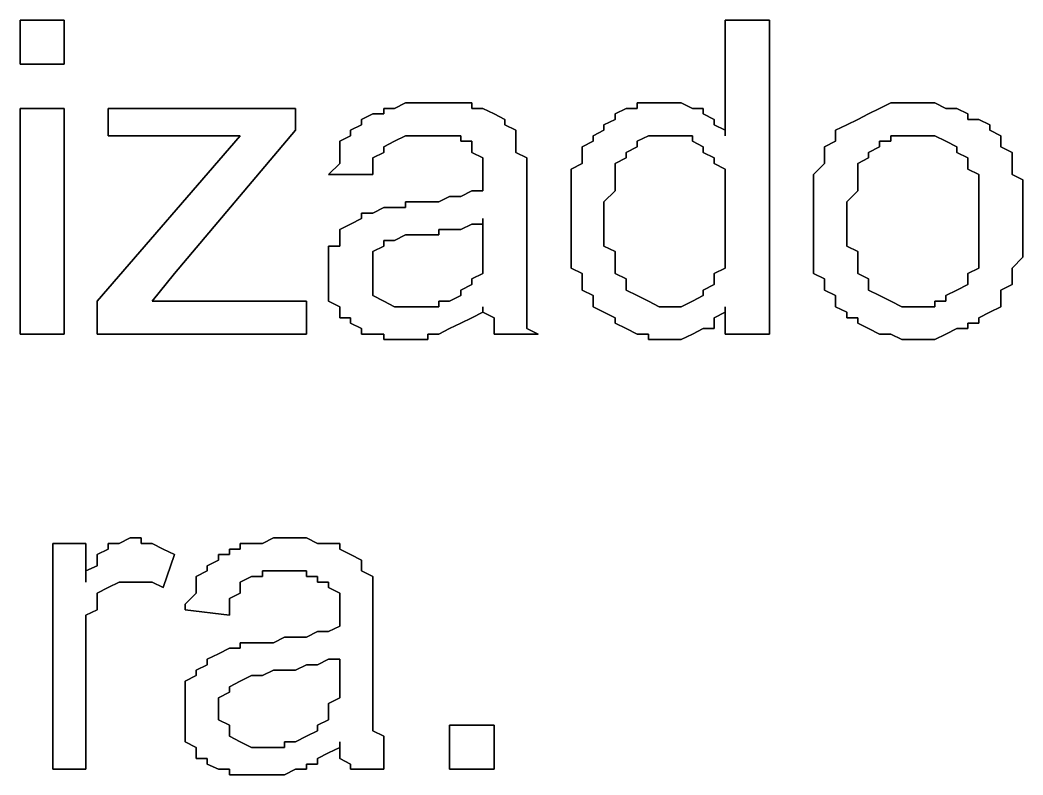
# Model space of a CAD drawing. Header units: metres. Extents: x 2.9 to 42.8, y 1.7 to 28.7.
# Drawn here: x 41.1057 to 41.4267, y 15.6157 to 15.8574 of the extents above; entities that cross this region are included whole.
import ezdxf

# ---------------------------------------------------------------- set-up
doc = ezdxf.new("R2010")
doc.units = ezdxf.units.M
doc.layers.add('GRIS', color=8, linetype='Continuous')

msp = doc.modelspace()

# ---------------------------------------------------------------- linework, layer by layer
at = {"layer": 'GRIS', "lineweight": -3}
for points in [[(41.1198, 15.8574), (41.1057, 15.8574), (41.1198, 15.8574)], [(41.1057, 15.8574), (41.1057, 15.8433), (41.1057, 15.8574)], [(41.1198, 15.8433), (41.1198, 15.8574), (41.1198, 15.8433)], [(41.3456, 15.8574), (41.3314, 15.8574), (41.3456, 15.8574)], [(41.3314, 15.8574), (41.3314, 15.8203), (41.3314, 15.8574)], [(41.3456, 15.7568), (41.3456, 15.8574), (41.3456, 15.7568)], [(41.1057, 15.8433), (41.1198, 15.8433), (41.1057, 15.8433)], [(41.1198, 15.8291), (41.1057, 15.8291), (41.1198, 15.8291)], [(41.1057, 15.8291), (41.1057, 15.7568), (41.1057, 15.8291)], [(41.1198, 15.7568), (41.1198, 15.8291), (41.1198, 15.7568)], [(41.1939, 15.8291), (41.1339, 15.8291), (41.1939, 15.8291)], [(41.1339, 15.8291), (41.1339, 15.8203), (41.1339, 15.8291)], [(41.1939, 15.8221), (41.1939, 15.8291), (41.1939, 15.8221)], [(41.2256, 15.8291), (41.2221, 15.8291), (41.2256, 15.8291)], [(41.2221, 15.8291), (41.2221, 15.8274), (41.2221, 15.8291)], [(41.2291, 15.8309), (41.2256, 15.8291), (41.2291, 15.8309)], [(41.2327, 15.8309), (41.2291, 15.8309), (41.2327, 15.8309)], [(41.2362, 15.8309), (41.2327, 15.8309), (41.2362, 15.8309)], [(41.2397, 15.8309), (41.2362, 15.8309), (41.2397, 15.8309)], [(41.2432, 15.8309), (41.2397, 15.8309), (41.2432, 15.8309)], [(41.2468, 15.8309), (41.2432, 15.8309), (41.2468, 15.8309)], [(41.2503, 15.8309), (41.2468, 15.8309), (41.2503, 15.8309)], [(41.2503, 15.8291), (41.2503, 15.8309), (41.2503, 15.8291)], [(41.2538, 15.8291), (41.2503, 15.8291), (41.2538, 15.8291)], [(41.2574, 15.8274), (41.2538, 15.8291), (41.2574, 15.8274)], [(41.2997, 15.8291), (41.2962, 15.8274), (41.2997, 15.8291)], [(41.3032, 15.8291), (41.2997, 15.8291), (41.3032, 15.8291)], [(41.3068, 15.8309), (41.3032, 15.8309), (41.3068, 15.8309)], [(41.3032, 15.8309), (41.3032, 15.8291), (41.3032, 15.8309)], [(41.3103, 15.8309), (41.3068, 15.8309), (41.3103, 15.8309)], [(41.3138, 15.8309), (41.3103, 15.8309), (41.3138, 15.8309)], [(41.3173, 15.8309), (41.3138, 15.8309), (41.3173, 15.8309)], [(41.3209, 15.8291), (41.3173, 15.8309), (41.3209, 15.8291)], [(41.3244, 15.8291), (41.3209, 15.8291), (41.3244, 15.8291)], [(41.3244, 15.8274), (41.3244, 15.8291), (41.3244, 15.8274)], [(41.3808, 15.8291), (41.3773, 15.8274), (41.3808, 15.8291)], [(41.3844, 15.8309), (41.3808, 15.8291), (41.3844, 15.8309)], [(41.3879, 15.8309), (41.3844, 15.8309), (41.3879, 15.8309)], [(41.3914, 15.8309), (41.3879, 15.8309), (41.3914, 15.8309)], [(41.3949, 15.8309), (41.3914, 15.8309), (41.3949, 15.8309)], [(41.3985, 15.8309), (41.3949, 15.8309), (41.3985, 15.8309)], [(41.402, 15.8291), (41.3985, 15.8309), (41.402, 15.8291)], [(41.4055, 15.8291), (41.402, 15.8291), (41.4055, 15.8291)], [(41.4091, 15.8274), (41.4055, 15.8291), (41.4091, 15.8274)], [(41.2186, 15.8274), (41.215, 15.8256), (41.2186, 15.8274)], [(41.215, 15.8256), (41.215, 15.8238), (41.215, 15.8256)], [(41.2221, 15.8274), (41.2186, 15.8274), (41.2221, 15.8274)], [(41.2609, 15.8256), (41.2574, 15.8274), (41.2609, 15.8256)], [(41.2609, 15.8238), (41.2609, 15.8256), (41.2609, 15.8238)], [(41.2962, 15.8256), (41.2926, 15.8238), (41.2962, 15.8256)], [(41.2962, 15.8274), (41.2962, 15.8256), (41.2962, 15.8274)], [(41.3279, 15.8256), (41.3244, 15.8274), (41.3279, 15.8256)], [(41.3279, 15.8238), (41.3279, 15.8256), (41.3279, 15.8238)], [(41.3738, 15.8256), (41.3703, 15.8238), (41.3738, 15.8256)], [(41.3773, 15.8274), (41.3738, 15.8256), (41.3773, 15.8274)], [(41.4091, 15.8256), (41.4091, 15.8274), (41.4091, 15.8256)], [(41.4126, 15.8256), (41.4091, 15.8256), (41.4126, 15.8256)], [(41.4161, 15.8238), (41.4126, 15.8256), (41.4161, 15.8238)], [(41.1551, 15.7762), (41.1939, 15.8221), (41.1551, 15.7762)], [(41.215, 15.8238), (41.2115, 15.8221), (41.215, 15.8238)], [(41.2115, 15.8221), (41.2115, 15.8203), (41.2115, 15.8221)], [(41.2644, 15.8221), (41.2609, 15.8238), (41.2644, 15.8221)], [(41.2644, 15.8203), (41.2644, 15.8221), (41.2644, 15.8203)], [(41.2926, 15.8221), (41.2891, 15.8203), (41.2926, 15.8221)], [(41.2926, 15.8238), (41.2926, 15.8221), (41.2926, 15.8238)], [(41.3314, 15.8221), (41.3279, 15.8238), (41.3314, 15.8221)], [(41.3314, 15.8203), (41.3314, 15.8221), (41.3314, 15.8203)], [(41.3703, 15.8238), (41.3667, 15.8221), (41.3703, 15.8238)], [(41.3667, 15.8221), (41.3667, 15.8203), (41.3667, 15.8221)], [(41.4161, 15.8221), (41.4161, 15.8238), (41.4161, 15.8221)], [(41.4196, 15.8203), (41.4161, 15.8221), (41.4196, 15.8203)], [(41.1762, 15.8203), (41.1304, 15.7674), (41.1762, 15.8203)], [(41.1339, 15.8203), (41.1656, 15.8203), (41.1339, 15.8203)], [(41.1656, 15.8203), (41.1692, 15.8203), (41.1656, 15.8203)], [(41.1692, 15.8203), (41.1727, 15.8203), (41.1692, 15.8203)], [(41.1727, 15.8203), (41.1762, 15.8203), (41.1727, 15.8203)], [(41.2115, 15.8203), (41.208, 15.8186), (41.2115, 15.8203)], [(41.2256, 15.8186), (41.2291, 15.8203), (41.2256, 15.8186)], [(41.2291, 15.8203), (41.2327, 15.8203), (41.2291, 15.8203)], [(41.2327, 15.8203), (41.2362, 15.8203), (41.2327, 15.8203)], [(41.2362, 15.8203), (41.2397, 15.8203), (41.2362, 15.8203)], [(41.2397, 15.8203), (41.2432, 15.8203), (41.2397, 15.8203)], [(41.2432, 15.8203), (41.2468, 15.8203), (41.2432, 15.8203)], [(41.2468, 15.8203), (41.2468, 15.8186), (41.2468, 15.8203)], [(41.2644, 15.8168), (41.2644, 15.8203), (41.2644, 15.8168)], [(41.2891, 15.8203), (41.2891, 15.8186), (41.2891, 15.8203)], [(41.3032, 15.8186), (41.3068, 15.8203), (41.3032, 15.8186)], [(41.3068, 15.8203), (41.3103, 15.8203), (41.3068, 15.8203)], [(41.3103, 15.8203), (41.3138, 15.8203), (41.3103, 15.8203)], [(41.3138, 15.8203), (41.3173, 15.8203), (41.3138, 15.8203)], [(41.3173, 15.8203), (41.3209, 15.8203), (41.3173, 15.8203)], [(41.3209, 15.8203), (41.3209, 15.8186), (41.3209, 15.8203)], [(41.3667, 15.8203), (41.3667, 15.8186), (41.3667, 15.8203)], [(41.3844, 15.8186), (41.3844, 15.8203), (41.3844, 15.8186)], [(41.3844, 15.8203), (41.3879, 15.8203), (41.3844, 15.8203)], [(41.3879, 15.8203), (41.3914, 15.8203), (41.3879, 15.8203)], [(41.3914, 15.8203), (41.3949, 15.8203), (41.3914, 15.8203)], [(41.3949, 15.8203), (41.3985, 15.8203), (41.3949, 15.8203)], [(41.3985, 15.8203), (41.402, 15.8186), (41.3985, 15.8203)], [(41.4196, 15.8186), (41.4196, 15.8203), (41.4196, 15.8186)], [(41.208, 15.8186), (41.208, 15.8168), (41.208, 15.8186)], [(41.208, 15.8168), (41.208, 15.8133), (41.208, 15.8168)], [(41.2221, 15.8168), (41.2256, 15.8186), (41.2221, 15.8168)], [(41.2221, 15.815), (41.2221, 15.8168), (41.2221, 15.815)], [(41.2468, 15.8186), (41.2503, 15.8186), (41.2468, 15.8186)], [(41.2503, 15.8186), (41.2503, 15.8168), (41.2503, 15.8186)], [(41.2503, 15.8168), (41.2503, 15.815), (41.2503, 15.8168)], [(41.2644, 15.815), (41.2644, 15.8168), (41.2644, 15.815)], [(41.2891, 15.8186), (41.2856, 15.8168), (41.2891, 15.8186)], [(41.2856, 15.8168), (41.2856, 15.815), (41.2856, 15.8168)], [(41.2997, 15.815), (41.3032, 15.8168), (41.2997, 15.815)], [(41.3032, 15.8168), (41.3032, 15.8186), (41.3032, 15.8168)], [(41.3209, 15.8186), (41.3244, 15.8168), (41.3209, 15.8186)], [(41.3244, 15.8168), (41.3244, 15.815), (41.3244, 15.8168)], [(41.3667, 15.8186), (41.3632, 15.8168), (41.3667, 15.8186)], [(41.3632, 15.8168), (41.3632, 15.815), (41.3632, 15.8168)], [(41.3773, 15.815), (41.3808, 15.8168), (41.3773, 15.815)], [(41.3808, 15.8168), (41.3808, 15.8186), (41.3808, 15.8168)], [(41.3808, 15.8186), (41.3844, 15.8186), (41.3808, 15.8186)], [(41.402, 15.8186), (41.4055, 15.8168), (41.402, 15.8186)], [(41.4055, 15.8168), (41.4055, 15.815), (41.4055, 15.8168)], [(41.4196, 15.8168), (41.4196, 15.8186), (41.4196, 15.8168)], [(41.4232, 15.815), (41.4196, 15.8168), (41.4232, 15.815)], [(41.208, 15.8133), (41.208, 15.8115), (41.208, 15.8133)], [(41.2186, 15.8133), (41.2221, 15.815), (41.2186, 15.8133)], [(41.2186, 15.8115), (41.2186, 15.8133), (41.2186, 15.8115)], [(41.2503, 15.815), (41.2538, 15.8133), (41.2503, 15.815)], [(41.2538, 15.8133), (41.2538, 15.8115), (41.2538, 15.8133)], [(41.2679, 15.8133), (41.2644, 15.815), (41.2679, 15.8133)], [(41.2679, 15.8115), (41.2679, 15.8133), (41.2679, 15.8115)], [(41.2856, 15.815), (41.2856, 15.8133), (41.2856, 15.815)], [(41.2856, 15.8133), (41.2856, 15.8115), (41.2856, 15.8133)], [(41.2962, 15.8115), (41.2997, 15.8133), (41.2962, 15.8115)], [(41.2997, 15.8133), (41.2997, 15.815), (41.2997, 15.8133)], [(41.3244, 15.815), (41.3279, 15.8133), (41.3244, 15.815)], [(41.3279, 15.8133), (41.3279, 15.8115), (41.3279, 15.8133)], [(41.3632, 15.815), (41.3632, 15.8133), (41.3632, 15.815)], [(41.3632, 15.8133), (41.3632, 15.8115), (41.3632, 15.8133)], [(41.3738, 15.8115), (41.3773, 15.8133), (41.3738, 15.8115)], [(41.3773, 15.8133), (41.3773, 15.815), (41.3773, 15.8133)], [(41.4055, 15.815), (41.4091, 15.8133), (41.4055, 15.815)], [(41.4091, 15.8133), (41.4091, 15.8115), (41.4091, 15.8133)], [(41.4232, 15.8115), (41.4232, 15.815), (41.4232, 15.8115)], [(41.208, 15.8115), (41.2044, 15.808), (41.208, 15.8115)], [(41.2186, 15.808), (41.2186, 15.8115), (41.2186, 15.808)], [(41.2538, 15.8115), (41.2538, 15.8097), (41.2538, 15.8115)], [(41.2538, 15.8097), (41.2538, 15.8062), (41.2538, 15.8097)], [(41.2679, 15.8097), (41.2679, 15.8115), (41.2679, 15.8097)], [(41.2679, 15.8062), (41.2679, 15.8097), (41.2679, 15.8062)], [(41.2856, 15.8115), (41.2821, 15.8097), (41.2856, 15.8115)], [(41.2821, 15.8097), (41.2821, 15.808), (41.2821, 15.8097)], [(41.2962, 15.8097), (41.2962, 15.8115), (41.2962, 15.8097)], [(41.2962, 15.8062), (41.2962, 15.8097), (41.2962, 15.8062)], [(41.3279, 15.8115), (41.3314, 15.8097), (41.3279, 15.8115)], [(41.3314, 15.8097), (41.3314, 15.808), (41.3314, 15.8097)], [(41.3632, 15.8115), (41.3597, 15.808), (41.3632, 15.8115)], [(41.3738, 15.808), (41.3738, 15.8115), (41.3738, 15.808)], [(41.4091, 15.8115), (41.4091, 15.8097), (41.4091, 15.8115)], [(41.4091, 15.8097), (41.4126, 15.808), (41.4091, 15.8097)], [(41.4232, 15.8097), (41.4232, 15.8115), (41.4232, 15.8097)], [(41.4232, 15.808), (41.4232, 15.8097), (41.4232, 15.808)], [(41.2044, 15.808), (41.2186, 15.808), (41.2044, 15.808)], [(41.2538, 15.8062), (41.2538, 15.8027), (41.2538, 15.8062)], [(41.2679, 15.8044), (41.2679, 15.8062), (41.2679, 15.8044)], [(41.2821, 15.808), (41.2821, 15.8062), (41.2821, 15.808)], [(41.2821, 15.8062), (41.2821, 15.8027), (41.2821, 15.8062)], [(41.2962, 15.8044), (41.2962, 15.8062), (41.2962, 15.8044)], [(41.3314, 15.808), (41.3314, 15.8062), (41.3314, 15.808)], [(41.3314, 15.8062), (41.3314, 15.8027), (41.3314, 15.8062)], [(41.3597, 15.808), (41.3597, 15.8062), (41.3597, 15.808)], [(41.3597, 15.8062), (41.3597, 15.8044), (41.3597, 15.8062)], [(41.3738, 15.8062), (41.3738, 15.808), (41.3738, 15.8062)], [(41.3738, 15.8044), (41.3738, 15.8062), (41.3738, 15.8044)], [(41.4126, 15.808), (41.4126, 15.8062), (41.4126, 15.808)], [(41.4126, 15.8062), (41.4126, 15.8044), (41.4126, 15.8062)], [(41.4267, 15.8062), (41.4232, 15.808), (41.4267, 15.8062)], [(41.4267, 15.8027), (41.4267, 15.8062), (41.4267, 15.8027)], [(41.2679, 15.7868), (41.2679, 15.8044), (41.2679, 15.7868)], [(41.2962, 15.8027), (41.2962, 15.8044), (41.2962, 15.8027)], [(41.3597, 15.8044), (41.3597, 15.8009), (41.3597, 15.8044)], [(41.3738, 15.8027), (41.3738, 15.8044), (41.3738, 15.8027)], [(41.4126, 15.8044), (41.4126, 15.8009), (41.4126, 15.8044)], [(41.2432, 15.8009), (41.2397, 15.7992), (41.2432, 15.8009)], [(41.2468, 15.8009), (41.2432, 15.8009), (41.2468, 15.8009)], [(41.2503, 15.8027), (41.2468, 15.8009), (41.2503, 15.8027)], [(41.2538, 15.8027), (41.2503, 15.8027), (41.2538, 15.8027)], [(41.2821, 15.8027), (41.2821, 15.8009), (41.2821, 15.8027)], [(41.2821, 15.8009), (41.2821, 15.7974), (41.2821, 15.8009)], [(41.2926, 15.7992), (41.2962, 15.8027), (41.2926, 15.7992)], [(41.3314, 15.8027), (41.3314, 15.8009), (41.3314, 15.8027)], [(41.3314, 15.8009), (41.3314, 15.7974), (41.3314, 15.8009)], [(41.3597, 15.8009), (41.3597, 15.7992), (41.3597, 15.8009)], [(41.3703, 15.7992), (41.3738, 15.8027), (41.3703, 15.7992)], [(41.4126, 15.8009), (41.4126, 15.7992), (41.4126, 15.8009)], [(41.4267, 15.8009), (41.4267, 15.8027), (41.4267, 15.8009)], [(41.4267, 15.7974), (41.4267, 15.8009), (41.4267, 15.7974)], [(41.2221, 15.7974), (41.2186, 15.7956), (41.2221, 15.7974)], [(41.2256, 15.7974), (41.2221, 15.7974), (41.2256, 15.7974)], [(41.2291, 15.7974), (41.2256, 15.7974), (41.2291, 15.7974)], [(41.2327, 15.7992), (41.2291, 15.7992), (41.2327, 15.7992)], [(41.2291, 15.7992), (41.2291, 15.7974), (41.2291, 15.7992)], [(41.2362, 15.7992), (41.2327, 15.7992), (41.2362, 15.7992)], [(41.2397, 15.7992), (41.2362, 15.7992), (41.2397, 15.7992)], [(41.2821, 15.7974), (41.2821, 15.7956), (41.2821, 15.7974)], [(41.2926, 15.7974), (41.2926, 15.7992), (41.2926, 15.7974)], [(41.2926, 15.7939), (41.2926, 15.7974), (41.2926, 15.7939)], [(41.3314, 15.7974), (41.3314, 15.7956), (41.3314, 15.7974)], [(41.3597, 15.7992), (41.3597, 15.7956), (41.3597, 15.7992)], [(41.3703, 15.7974), (41.3703, 15.7992), (41.3703, 15.7974)], [(41.3703, 15.7939), (41.3703, 15.7974), (41.3703, 15.7939)], [(41.4126, 15.7992), (41.4126, 15.7956), (41.4126, 15.7992)], [(41.4267, 15.7956), (41.4267, 15.7974), (41.4267, 15.7956)], [(41.215, 15.7939), (41.2115, 15.7921), (41.215, 15.7939)], [(41.2186, 15.7956), (41.215, 15.7956), (41.2186, 15.7956)], [(41.215, 15.7956), (41.215, 15.7939), (41.215, 15.7956)], [(41.2538, 15.7939), (41.2538, 15.7886), (41.2538, 15.7939)], [(41.2538, 15.7921), (41.2538, 15.7939), (41.2538, 15.7921)], [(41.2821, 15.7956), (41.2821, 15.7939), (41.2821, 15.7956)], [(41.2821, 15.7939), (41.2821, 15.7921), (41.2821, 15.7939)], [(41.2926, 15.7903), (41.2926, 15.7939), (41.2926, 15.7903)], [(41.3314, 15.7956), (41.3314, 15.7921), (41.3314, 15.7956)], [(41.3597, 15.7956), (41.3597, 15.7939), (41.3597, 15.7956)], [(41.3597, 15.7939), (41.3597, 15.7903), (41.3597, 15.7939)], [(41.3703, 15.7903), (41.3703, 15.7939), (41.3703, 15.7903)], [(41.4126, 15.7956), (41.4126, 15.7939), (41.4126, 15.7956)], [(41.4126, 15.7939), (41.4126, 15.7921), (41.4126, 15.7939)], [(41.4267, 15.7939), (41.4267, 15.7956), (41.4267, 15.7939)], [(41.4267, 15.7921), (41.4267, 15.7939), (41.4267, 15.7921)], [(41.2115, 15.7921), (41.208, 15.7903), (41.2115, 15.7921)], [(41.208, 15.7903), (41.208, 15.7886), (41.208, 15.7903)], [(41.2397, 15.7886), (41.2397, 15.7903), (41.2397, 15.7886)], [(41.2397, 15.7903), (41.2432, 15.7903), (41.2397, 15.7903)], [(41.2432, 15.7903), (41.2468, 15.7903), (41.2432, 15.7903)], [(41.2468, 15.7903), (41.2503, 15.7921), (41.2468, 15.7903)], [(41.2503, 15.7921), (41.2538, 15.7921), (41.2503, 15.7921)], [(41.2821, 15.7921), (41.2821, 15.7903), (41.2821, 15.7921)], [(41.2821, 15.7903), (41.2821, 15.7868), (41.2821, 15.7903)], [(41.2926, 15.7868), (41.2926, 15.7903), (41.2926, 15.7868)], [(41.3314, 15.7921), (41.3314, 15.7886), (41.3314, 15.7921)], [(41.3597, 15.7903), (41.3597, 15.7886), (41.3597, 15.7903)], [(41.3703, 15.7868), (41.3703, 15.7903), (41.3703, 15.7868)], [(41.4126, 15.7921), (41.4126, 15.7886), (41.4126, 15.7921)], [(41.4267, 15.7886), (41.4267, 15.7921), (41.4267, 15.7886)], [(41.208, 15.7886), (41.208, 15.785), (41.208, 15.7886)], [(41.2221, 15.785), (41.2221, 15.7868), (41.2221, 15.785)], [(41.2221, 15.7868), (41.2256, 15.7868), (41.2221, 15.7868)], [(41.2256, 15.7868), (41.2291, 15.7886), (41.2256, 15.7868)], [(41.2291, 15.7886), (41.2327, 15.7886), (41.2291, 15.7886)], [(41.2327, 15.7886), (41.2362, 15.7886), (41.2327, 15.7886)], [(41.2362, 15.7886), (41.2397, 15.7886), (41.2362, 15.7886)], [(41.2538, 15.7886), (41.2538, 15.785), (41.2538, 15.7886)], [(41.2679, 15.7833), (41.2679, 15.7868), (41.2679, 15.7833)], [(41.2821, 15.7868), (41.2821, 15.785), (41.2821, 15.7868)], [(41.2926, 15.785), (41.2926, 15.7868), (41.2926, 15.785)], [(41.3314, 15.7886), (41.3314, 15.7868), (41.3314, 15.7886)], [(41.3314, 15.7868), (41.3314, 15.7833), (41.3314, 15.7868)], [(41.3597, 15.7886), (41.3597, 15.785), (41.3597, 15.7886)], [(41.3703, 15.785), (41.3703, 15.7868), (41.3703, 15.785)], [(41.4126, 15.7886), (41.4126, 15.7868), (41.4126, 15.7886)], [(41.4126, 15.7868), (41.4126, 15.7833), (41.4126, 15.7868)], [(41.4267, 15.785), (41.4267, 15.7886), (41.4267, 15.785)], [(41.208, 15.785), (41.2044, 15.785), (41.208, 15.785)], [(41.2044, 15.785), (41.2044, 15.7833), (41.2044, 15.785)], [(41.2186, 15.7833), (41.2221, 15.785), (41.2186, 15.7833)], [(41.2538, 15.785), (41.2538, 15.7833), (41.2538, 15.785)], [(41.2821, 15.785), (41.2821, 15.7815), (41.2821, 15.785)], [(41.2962, 15.7833), (41.2926, 15.785), (41.2962, 15.7833)], [(41.3597, 15.785), (41.3597, 15.7833), (41.3597, 15.785)], [(41.3738, 15.7833), (41.3703, 15.785), (41.3738, 15.7833)], [(41.4267, 15.7833), (41.4267, 15.785), (41.4267, 15.7833)], [(41.2044, 15.7833), (41.2044, 15.7815), (41.2044, 15.7833)], [(41.2044, 15.7815), (41.2044, 15.778), (41.2044, 15.7815)], [(41.2186, 15.7815), (41.2186, 15.7833), (41.2186, 15.7815)], [(41.2186, 15.7798), (41.2186, 15.7815), (41.2186, 15.7798)], [(41.2538, 15.7833), (41.2538, 15.7798), (41.2538, 15.7833)], [(41.2679, 15.7798), (41.2679, 15.7833), (41.2679, 15.7798)], [(41.2821, 15.7815), (41.2821, 15.7798), (41.2821, 15.7815)], [(41.2962, 15.7798), (41.2962, 15.7833), (41.2962, 15.7798)], [(41.3314, 15.7833), (41.3314, 15.7815), (41.3314, 15.7833)], [(41.3314, 15.7815), (41.3314, 15.7798), (41.3314, 15.7815)], [(41.3597, 15.7833), (41.3597, 15.7798), (41.3597, 15.7833)], [(41.3738, 15.7798), (41.3738, 15.7833), (41.3738, 15.7798)], [(41.4126, 15.7833), (41.4126, 15.7815), (41.4126, 15.7833)], [(41.4126, 15.7815), (41.4126, 15.7798), (41.4126, 15.7815)], [(41.4232, 15.778), (41.4267, 15.7815), (41.4232, 15.778)], [(41.4267, 15.7815), (41.4267, 15.7833), (41.4267, 15.7815)], [(41.2044, 15.778), (41.2044, 15.7762), (41.2044, 15.778)], [(41.2186, 15.778), (41.2186, 15.7798), (41.2186, 15.778)], [(41.2186, 15.7762), (41.2186, 15.778), (41.2186, 15.7762)], [(41.2538, 15.7798), (41.2538, 15.778), (41.2538, 15.7798)], [(41.2538, 15.778), (41.2538, 15.7762), (41.2538, 15.778)], [(41.2679, 15.778), (41.2679, 15.7798), (41.2679, 15.778)], [(41.2679, 15.7745), (41.2679, 15.778), (41.2679, 15.7745)], [(41.2821, 15.7798), (41.2821, 15.778), (41.2821, 15.7798)], [(41.2821, 15.778), (41.2856, 15.7762), (41.2821, 15.778)], [(41.2962, 15.778), (41.2962, 15.7798), (41.2962, 15.778)], [(41.2962, 15.7762), (41.2962, 15.778), (41.2962, 15.7762)], [(41.3314, 15.778), (41.3279, 15.7762), (41.3314, 15.778)], [(41.3314, 15.7798), (41.3314, 15.778), (41.3314, 15.7798)], [(41.3597, 15.7798), (41.3597, 15.778), (41.3597, 15.7798)], [(41.3597, 15.778), (41.3597, 15.7762), (41.3597, 15.778)], [(41.3738, 15.778), (41.3738, 15.7798), (41.3738, 15.778)], [(41.3738, 15.7762), (41.3738, 15.778), (41.3738, 15.7762)], [(41.4126, 15.778), (41.4091, 15.7762), (41.4126, 15.778)], [(41.4126, 15.7798), (41.4126, 15.778), (41.4126, 15.7798)], [(41.4232, 15.7762), (41.4232, 15.778), (41.4232, 15.7762)], [(41.148, 15.7674), (41.1551, 15.7762), (41.148, 15.7674)], [(41.2044, 15.7762), (41.2044, 15.7727), (41.2044, 15.7762)], [(41.2186, 15.7745), (41.2186, 15.7762), (41.2186, 15.7745)], [(41.2186, 15.7727), (41.2186, 15.7745), (41.2186, 15.7727)], [(41.2538, 15.7762), (41.2503, 15.7745), (41.2538, 15.7762)], [(41.2503, 15.7745), (41.2503, 15.7727), (41.2503, 15.7745)], [(41.2679, 15.7727), (41.2679, 15.7745), (41.2679, 15.7727)], [(41.2856, 15.7762), (41.2856, 15.7727), (41.2856, 15.7762)], [(41.2997, 15.7745), (41.2962, 15.7762), (41.2997, 15.7745)], [(41.2997, 15.7727), (41.2997, 15.7745), (41.2997, 15.7727)], [(41.3279, 15.7762), (41.3279, 15.7745), (41.3279, 15.7762)], [(41.3279, 15.7745), (41.3279, 15.7727), (41.3279, 15.7745)], [(41.3597, 15.7762), (41.3632, 15.7745), (41.3597, 15.7762)], [(41.3632, 15.7745), (41.3632, 15.7727), (41.3632, 15.7745)], [(41.3773, 15.7745), (41.3738, 15.7762), (41.3773, 15.7745)], [(41.3773, 15.7727), (41.3773, 15.7745), (41.3773, 15.7727)], [(41.4091, 15.7762), (41.4091, 15.7745), (41.4091, 15.7762)], [(41.4091, 15.7745), (41.4091, 15.7727), (41.4091, 15.7745)], [(41.4232, 15.7745), (41.4232, 15.7762), (41.4232, 15.7745)], [(41.4232, 15.7727), (41.4232, 15.7745), (41.4232, 15.7727)], [(41.2044, 15.7727), (41.2044, 15.7709), (41.2044, 15.7727)], [(41.2044, 15.7709), (41.2044, 15.7692), (41.2044, 15.7709)], [(41.2186, 15.7692), (41.2186, 15.7727), (41.2186, 15.7692)], [(41.2503, 15.7727), (41.2468, 15.7709), (41.2503, 15.7727)], [(41.2468, 15.7709), (41.2468, 15.7692), (41.2468, 15.7709)], [(41.2679, 15.7709), (41.2679, 15.7727), (41.2679, 15.7709)], [(41.2679, 15.7674), (41.2679, 15.7709), (41.2679, 15.7674)], [(41.2856, 15.7727), (41.2856, 15.7709), (41.2856, 15.7727)], [(41.2856, 15.7709), (41.2891, 15.7692), (41.2856, 15.7709)], [(41.2997, 15.7709), (41.2997, 15.7727), (41.2997, 15.7709)], [(41.3032, 15.7692), (41.2997, 15.7709), (41.3032, 15.7692)], [(41.3279, 15.7727), (41.3244, 15.7709), (41.3279, 15.7727)], [(41.3244, 15.7709), (41.3244, 15.7692), (41.3244, 15.7709)], [(41.3632, 15.7727), (41.3632, 15.7709), (41.3632, 15.7727)], [(41.3632, 15.7709), (41.3667, 15.7692), (41.3632, 15.7709)], [(41.3773, 15.7709), (41.3773, 15.7727), (41.3773, 15.7709)], [(41.3808, 15.7692), (41.3773, 15.7709), (41.3808, 15.7692)], [(41.4055, 15.7709), (41.402, 15.7692), (41.4055, 15.7709)], [(41.4091, 15.7727), (41.4055, 15.7709), (41.4091, 15.7727)], [(41.4196, 15.7709), (41.4232, 15.7727), (41.4196, 15.7709)], [(41.4196, 15.7674), (41.4196, 15.7709), (41.4196, 15.7674)], [(41.2044, 15.7692), (41.2044, 15.7674), (41.2044, 15.7692)], [(41.2221, 15.7674), (41.2186, 15.7692), (41.2221, 15.7674)], [(41.2468, 15.7692), (41.2432, 15.7674), (41.2468, 15.7692)], [(41.2891, 15.7692), (41.2891, 15.7656), (41.2891, 15.7692)], [(41.3068, 15.7674), (41.3032, 15.7692), (41.3068, 15.7674)], [(41.3244, 15.7692), (41.3209, 15.7674), (41.3244, 15.7692)], [(41.3667, 15.7692), (41.3667, 15.7674), (41.3667, 15.7692)], [(41.3844, 15.7674), (41.3808, 15.7692), (41.3844, 15.7674)], [(41.402, 15.7692), (41.402, 15.7674), (41.402, 15.7692)], [(41.1304, 15.7674), (41.1304, 15.7568), (41.1304, 15.7674)], [(41.1515, 15.7674), (41.148, 15.7674), (41.1515, 15.7674)], [(41.1551, 15.7674), (41.1515, 15.7674), (41.1551, 15.7674)], [(41.1586, 15.7674), (41.1551, 15.7674), (41.1586, 15.7674)], [(41.1621, 15.7674), (41.1586, 15.7674), (41.1621, 15.7674)], [(41.1974, 15.7674), (41.1621, 15.7674), (41.1974, 15.7674)], [(41.1974, 15.7568), (41.1974, 15.7674), (41.1974, 15.7568)], [(41.2044, 15.7674), (41.208, 15.7656), (41.2044, 15.7674)], [(41.208, 15.7656), (41.208, 15.7621), (41.208, 15.7656)], [(41.2256, 15.7656), (41.2221, 15.7674), (41.2256, 15.7656)], [(41.2291, 15.7656), (41.2256, 15.7656), (41.2291, 15.7656)], [(41.2327, 15.7656), (41.2291, 15.7656), (41.2327, 15.7656)], [(41.2362, 15.7656), (41.2327, 15.7656), (41.2362, 15.7656)], [(41.2397, 15.7656), (41.2362, 15.7656), (41.2397, 15.7656)], [(41.2432, 15.7674), (41.2397, 15.7674), (41.2432, 15.7674)], [(41.2397, 15.7674), (41.2397, 15.7656), (41.2397, 15.7674)], [(41.2538, 15.7656), (41.2538, 15.7639), (41.2538, 15.7656)], [(41.2538, 15.7639), (41.2538, 15.7656), (41.2538, 15.7639)], [(41.2679, 15.7656), (41.2679, 15.7674), (41.2679, 15.7656)], [(41.2679, 15.7639), (41.2679, 15.7656), (41.2679, 15.7639)], [(41.2891, 15.7656), (41.2926, 15.7639), (41.2891, 15.7656)], [(41.3103, 15.7656), (41.3068, 15.7674), (41.3103, 15.7656)], [(41.3138, 15.7656), (41.3103, 15.7656), (41.3138, 15.7656)], [(41.3173, 15.7656), (41.3138, 15.7656), (41.3173, 15.7656)], [(41.3209, 15.7674), (41.3173, 15.7656), (41.3209, 15.7674)], [(41.3314, 15.7639), (41.3314, 15.7656), (41.3314, 15.7639)], [(41.3314, 15.7656), (41.3314, 15.7568), (41.3314, 15.7656)], [(41.3667, 15.7674), (41.3667, 15.7656), (41.3667, 15.7674)], [(41.3667, 15.7656), (41.3703, 15.7639), (41.3667, 15.7656)], [(41.3879, 15.7656), (41.3844, 15.7674), (41.3879, 15.7656)], [(41.3914, 15.7656), (41.3879, 15.7656), (41.3914, 15.7656)], [(41.3949, 15.7656), (41.3914, 15.7656), (41.3949, 15.7656)], [(41.3985, 15.7656), (41.3949, 15.7656), (41.3985, 15.7656)], [(41.402, 15.7674), (41.3985, 15.7674), (41.402, 15.7674)], [(41.3985, 15.7674), (41.3985, 15.7656), (41.3985, 15.7674)], [(41.4161, 15.7639), (41.4196, 15.7656), (41.4161, 15.7639)], [(41.4196, 15.7656), (41.4196, 15.7674), (41.4196, 15.7656)], [(41.208, 15.7621), (41.2115, 15.7621), (41.208, 15.7621)], [(41.2115, 15.7621), (41.2115, 15.7603), (41.2115, 15.7621)], [(41.2468, 15.7603), (41.2503, 15.7621), (41.2468, 15.7603)], [(41.2503, 15.7621), (41.2538, 15.7639), (41.2503, 15.7621)], [(41.2538, 15.7639), (41.2574, 15.7621), (41.2538, 15.7639)], [(41.2574, 15.7621), (41.2574, 15.7586), (41.2574, 15.7621)], [(41.2679, 15.7603), (41.2679, 15.7639), (41.2679, 15.7603)], [(41.2926, 15.7639), (41.2962, 15.7621), (41.2926, 15.7639)], [(41.2962, 15.7621), (41.2962, 15.7603), (41.2962, 15.7621)], [(41.3279, 15.7621), (41.3314, 15.7639), (41.3279, 15.7621)], [(41.3279, 15.7603), (41.3279, 15.7621), (41.3279, 15.7603)], [(41.3703, 15.7639), (41.3703, 15.7621), (41.3703, 15.7639)], [(41.3703, 15.7621), (41.3738, 15.7621), (41.3703, 15.7621)], [(41.3738, 15.7621), (41.3738, 15.7603), (41.3738, 15.7621)], [(41.4126, 15.7621), (41.4161, 15.7639), (41.4126, 15.7621)], [(41.4126, 15.7603), (41.4126, 15.7621), (41.4126, 15.7603)], [(41.2115, 15.7603), (41.215, 15.7586), (41.2115, 15.7603)], [(41.215, 15.7586), (41.215, 15.7568), (41.215, 15.7586)], [(41.2397, 15.7568), (41.2432, 15.7586), (41.2397, 15.7568)], [(41.2432, 15.7586), (41.2468, 15.7603), (41.2432, 15.7586)], [(41.2574, 15.7586), (41.2574, 15.7568), (41.2574, 15.7586)], [(41.2679, 15.7586), (41.2679, 15.7603), (41.2679, 15.7586)], [(41.2715, 15.7568), (41.2679, 15.7586), (41.2715, 15.7568)], [(41.2962, 15.7603), (41.2997, 15.7586), (41.2962, 15.7603)], [(41.2997, 15.7586), (41.3032, 15.7568), (41.2997, 15.7586)], [(41.3209, 15.7568), (41.3244, 15.7586), (41.3209, 15.7568)], [(41.3244, 15.7586), (41.3279, 15.7586), (41.3244, 15.7586)], [(41.3279, 15.7586), (41.3279, 15.7603), (41.3279, 15.7586)], [(41.3738, 15.7603), (41.3773, 15.7586), (41.3738, 15.7603)], [(41.3773, 15.7586), (41.3808, 15.7568), (41.3773, 15.7586)], [(41.402, 15.7568), (41.4055, 15.7586), (41.402, 15.7568)], [(41.4055, 15.7586), (41.4091, 15.7586), (41.4055, 15.7586)], [(41.4091, 15.7586), (41.4091, 15.7603), (41.4091, 15.7586)], [(41.4091, 15.7603), (41.4126, 15.7603), (41.4091, 15.7603)], [(41.1057, 15.7568), (41.1198, 15.7568), (41.1057, 15.7568)], [(41.1304, 15.7568), (41.1974, 15.7568), (41.1304, 15.7568)], [(41.215, 15.7568), (41.2186, 15.7568), (41.215, 15.7568)], [(41.2186, 15.7568), (41.2221, 15.7568), (41.2186, 15.7568)], [(41.2221, 15.7568), (41.2221, 15.7551), (41.2221, 15.7568)], [(41.2221, 15.7551), (41.2256, 15.7551), (41.2221, 15.7551)], [(41.2256, 15.7551), (41.2291, 15.7551), (41.2256, 15.7551)], [(41.2291, 15.7551), (41.2327, 15.7551), (41.2291, 15.7551)], [(41.2327, 15.7551), (41.2362, 15.7551), (41.2327, 15.7551)], [(41.2362, 15.7551), (41.2362, 15.7568), (41.2362, 15.7551)], [(41.2362, 15.7568), (41.2397, 15.7568), (41.2362, 15.7568)], [(41.2574, 15.7568), (41.2715, 15.7568), (41.2574, 15.7568)], [(41.3032, 15.7568), (41.3068, 15.7568), (41.3032, 15.7568)], [(41.3068, 15.7568), (41.3068, 15.7551), (41.3068, 15.7568)], [(41.3068, 15.7551), (41.3103, 15.7551), (41.3068, 15.7551)], [(41.3103, 15.7551), (41.3138, 15.7551), (41.3103, 15.7551)], [(41.3138, 15.7551), (41.3173, 15.7551), (41.3138, 15.7551)], [(41.3173, 15.7551), (41.3209, 15.7568), (41.3173, 15.7551)], [(41.3314, 15.7568), (41.3456, 15.7568), (41.3314, 15.7568)], [(41.3808, 15.7568), (41.3844, 15.7568), (41.3808, 15.7568)], [(41.3844, 15.7568), (41.3879, 15.7551), (41.3844, 15.7568)], [(41.3879, 15.7551), (41.3914, 15.7551), (41.3879, 15.7551)], [(41.3914, 15.7551), (41.3949, 15.7551), (41.3914, 15.7551)], [(41.3949, 15.7551), (41.3985, 15.7551), (41.3949, 15.7551)], [(41.3985, 15.7551), (41.402, 15.7568), (41.3985, 15.7551)], [(41.1409, 15.6916), (41.1374, 15.6898), (41.1409, 15.6916)], [(41.1445, 15.6916), (41.1409, 15.6916), (41.1445, 15.6916)], [(41.1445, 15.6898), (41.1445, 15.6916), (41.1445, 15.6898)], [(41.1868, 15.6916), (41.1833, 15.6898), (41.1868, 15.6916)], [(41.1903, 15.6916), (41.1868, 15.6916), (41.1903, 15.6916)], [(41.1939, 15.6916), (41.1903, 15.6916), (41.1939, 15.6916)], [(41.1974, 15.6916), (41.1939, 15.6916), (41.1974, 15.6916)], [(41.2009, 15.6898), (41.1974, 15.6916), (41.2009, 15.6898)], [(41.1268, 15.6898), (41.1162, 15.6898), (41.1268, 15.6898)], [(41.1162, 15.6898), (41.1162, 15.6175), (41.1162, 15.6898)], [(41.1268, 15.6774), (41.1268, 15.6898), (41.1268, 15.6774)], [(41.1339, 15.688), (41.1304, 15.6863), (41.1339, 15.688)], [(41.1374, 15.6898), (41.1339, 15.6898), (41.1374, 15.6898)], [(41.1339, 15.6898), (41.1339, 15.688), (41.1339, 15.6898)], [(41.148, 15.6898), (41.1445, 15.6898), (41.148, 15.6898)], [(41.1515, 15.688), (41.148, 15.6898), (41.1515, 15.688)], [(41.1551, 15.6863), (41.1515, 15.688), (41.1551, 15.6863)], [(41.1762, 15.688), (41.1727, 15.688), (41.1762, 15.688)], [(41.1727, 15.688), (41.1727, 15.6863), (41.1727, 15.688)], [(41.1798, 15.6898), (41.1762, 15.6898), (41.1798, 15.6898)], [(41.1762, 15.6898), (41.1762, 15.688), (41.1762, 15.6898)], [(41.1833, 15.6898), (41.1798, 15.6898), (41.1833, 15.6898)], [(41.2044, 15.6898), (41.2009, 15.6898), (41.2044, 15.6898)], [(41.208, 15.6898), (41.2044, 15.6898), (41.208, 15.6898)], [(41.208, 15.688), (41.208, 15.6898), (41.208, 15.688)], [(41.2115, 15.6863), (41.208, 15.688), (41.2115, 15.6863)], [(41.1304, 15.6863), (41.1304, 15.6845), (41.1304, 15.6863)], [(41.1304, 15.6845), (41.1304, 15.6827), (41.1304, 15.6845)], [(41.1515, 15.6757), (41.1551, 15.6863), (41.1515, 15.6757)], [(41.1692, 15.6845), (41.1656, 15.6827), (41.1692, 15.6845)], [(41.1727, 15.6863), (41.1692, 15.6863), (41.1727, 15.6863)], [(41.1692, 15.6863), (41.1692, 15.6845), (41.1692, 15.6863)], [(41.215, 15.6845), (41.2115, 15.6863), (41.215, 15.6845)], [(41.215, 15.6827), (41.215, 15.6845), (41.215, 15.6827)], [(41.1304, 15.6827), (41.1268, 15.681), (41.1304, 15.6827)], [(41.1268, 15.681), (41.1268, 15.6774), (41.1268, 15.681)], [(41.1656, 15.681), (41.1621, 15.6792), (41.1656, 15.681)], [(41.1656, 15.6827), (41.1656, 15.681), (41.1656, 15.6827)], [(41.1833, 15.6792), (41.1833, 15.681), (41.1833, 15.6792)], [(41.1833, 15.681), (41.1868, 15.681), (41.1833, 15.681)], [(41.1868, 15.681), (41.1903, 15.681), (41.1868, 15.681)], [(41.1903, 15.681), (41.1939, 15.681), (41.1903, 15.681)], [(41.1939, 15.681), (41.1974, 15.681), (41.1939, 15.681)], [(41.1974, 15.681), (41.1974, 15.6792), (41.1974, 15.681)], [(41.215, 15.681), (41.215, 15.6827), (41.215, 15.681)], [(41.2186, 15.6792), (41.215, 15.681), (41.2186, 15.6792)], [(41.1621, 15.6792), (41.1621, 15.6774), (41.1621, 15.6792)], [(41.1762, 15.6774), (41.1798, 15.6792), (41.1762, 15.6774)], [(41.1798, 15.6792), (41.1833, 15.6792), (41.1798, 15.6792)], [(41.1974, 15.6792), (41.2009, 15.6792), (41.1974, 15.6792)], [(41.2009, 15.6792), (41.2009, 15.6774), (41.2009, 15.6792)], [(41.2186, 15.6774), (41.2186, 15.6792), (41.2186, 15.6774)], [(41.1304, 15.6739), (41.1339, 15.6757), (41.1304, 15.6739)], [(41.1339, 15.6757), (41.1374, 15.6774), (41.1339, 15.6757)], [(41.1374, 15.6774), (41.1409, 15.6774), (41.1374, 15.6774)], [(41.1409, 15.6774), (41.1445, 15.6774), (41.1409, 15.6774)], [(41.1445, 15.6774), (41.148, 15.6774), (41.1445, 15.6774)], [(41.148, 15.6774), (41.1515, 15.6757), (41.148, 15.6774)], [(41.1621, 15.6774), (41.1621, 15.6757), (41.1621, 15.6774)], [(41.1621, 15.6757), (41.1621, 15.6739), (41.1621, 15.6757)], [(41.1762, 15.6757), (41.1762, 15.6774), (41.1762, 15.6757)], [(41.1762, 15.6739), (41.1762, 15.6757), (41.1762, 15.6739)], [(41.2009, 15.6774), (41.2044, 15.6774), (41.2009, 15.6774)], [(41.2044, 15.6774), (41.2044, 15.6757), (41.2044, 15.6774)], [(41.2044, 15.6757), (41.208, 15.6739), (41.2044, 15.6757)], [(41.2186, 15.6757), (41.2186, 15.6774), (41.2186, 15.6757)], [(41.2186, 15.6739), (41.2186, 15.6757), (41.2186, 15.6739)], [(41.1304, 15.6722), (41.1304, 15.6739), (41.1304, 15.6722)], [(41.1304, 15.6704), (41.1304, 15.6722), (41.1304, 15.6704)], [(41.1621, 15.6739), (41.1586, 15.6704), (41.1621, 15.6739)], [(41.1727, 15.6722), (41.1762, 15.6739), (41.1727, 15.6722)], [(41.1727, 15.6704), (41.1727, 15.6722), (41.1727, 15.6704)], [(41.208, 15.6739), (41.208, 15.6722), (41.208, 15.6739)], [(41.208, 15.6722), (41.208, 15.6686), (41.208, 15.6722)], [(41.2186, 15.6722), (41.2186, 15.6739), (41.2186, 15.6722)], [(41.2186, 15.6686), (41.2186, 15.6722), (41.2186, 15.6686)], [(41.1268, 15.6669), (41.1304, 15.6686), (41.1268, 15.6669)], [(41.1304, 15.6686), (41.1304, 15.6704), (41.1304, 15.6686)], [(41.1586, 15.6704), (41.1586, 15.6686), (41.1586, 15.6704)], [(41.1586, 15.6686), (41.1727, 15.6669), (41.1586, 15.6686)], [(41.1727, 15.6686), (41.1727, 15.6704), (41.1727, 15.6686)], [(41.1727, 15.6669), (41.1727, 15.6686), (41.1727, 15.6669)], [(41.208, 15.6686), (41.208, 15.6669), (41.208, 15.6686)], [(41.2186, 15.6651), (41.2186, 15.6686), (41.2186, 15.6651)], [(41.1268, 15.6651), (41.1268, 15.6669), (41.1268, 15.6651)], [(41.1268, 15.6616), (41.1268, 15.6651), (41.1268, 15.6616)], [(41.208, 15.6669), (41.208, 15.6651), (41.208, 15.6669)], [(41.208, 15.6651), (41.208, 15.6633), (41.208, 15.6651)], [(41.2186, 15.6633), (41.2186, 15.6651), (41.2186, 15.6633)], [(41.1268, 15.6598), (41.1268, 15.6616), (41.1268, 15.6598)], [(41.2009, 15.6616), (41.1974, 15.6598), (41.2009, 15.6616)], [(41.2044, 15.6616), (41.2009, 15.6616), (41.2044, 15.6616)], [(41.208, 15.6633), (41.2044, 15.6616), (41.208, 15.6633)], [(41.2186, 15.6475), (41.2186, 15.6633), (41.2186, 15.6475)], [(41.1268, 15.658), (41.1268, 15.6598), (41.1268, 15.658)], [(41.1903, 15.6598), (41.1868, 15.658), (41.1903, 15.6598)], [(41.1939, 15.6598), (41.1903, 15.6598), (41.1939, 15.6598)], [(41.1974, 15.6598), (41.1939, 15.6598), (41.1974, 15.6598)], [(41.1268, 15.6545), (41.1268, 15.658), (41.1268, 15.6545)], [(41.1727, 15.6563), (41.1692, 15.6545), (41.1727, 15.6563)], [(41.1762, 15.6563), (41.1727, 15.6563), (41.1762, 15.6563)], [(41.1798, 15.658), (41.1762, 15.658), (41.1798, 15.658)], [(41.1762, 15.658), (41.1762, 15.6563), (41.1762, 15.658)], [(41.1833, 15.658), (41.1798, 15.658), (41.1833, 15.658)], [(41.1868, 15.658), (41.1833, 15.658), (41.1868, 15.658)], [(41.1268, 15.6175), (41.1268, 15.6545), (41.1268, 15.6175)], [(41.1692, 15.6545), (41.1656, 15.6528), (41.1692, 15.6545)], [(41.1656, 15.6528), (41.1656, 15.651), (41.1656, 15.6528)], [(41.2009, 15.651), (41.2044, 15.6528), (41.2009, 15.651)], [(41.2044, 15.6528), (41.208, 15.6528), (41.2044, 15.6528)], [(41.208, 15.6528), (41.208, 15.6492), (41.208, 15.6528)], [(41.1656, 15.651), (41.1621, 15.6492), (41.1656, 15.651)], [(41.1621, 15.6492), (41.1621, 15.6475), (41.1621, 15.6492)], [(41.1833, 15.6475), (41.1868, 15.6492), (41.1833, 15.6475)], [(41.1868, 15.6492), (41.1903, 15.6492), (41.1868, 15.6492)], [(41.1903, 15.6492), (41.1939, 15.6492), (41.1903, 15.6492)], [(41.1939, 15.6492), (41.1974, 15.651), (41.1939, 15.6492)], [(41.1974, 15.651), (41.2009, 15.651), (41.1974, 15.651)], [(41.208, 15.6492), (41.208, 15.6475), (41.208, 15.6492)], [(41.1621, 15.6475), (41.1586, 15.6457), (41.1621, 15.6475)], [(41.1586, 15.6457), (41.1586, 15.6439), (41.1586, 15.6457)], [(41.1727, 15.6439), (41.1762, 15.6457), (41.1727, 15.6439)], [(41.1762, 15.6457), (41.1798, 15.6475), (41.1762, 15.6457)], [(41.1798, 15.6475), (41.1833, 15.6475), (41.1798, 15.6475)], [(41.208, 15.6475), (41.208, 15.6457), (41.208, 15.6475)], [(41.208, 15.6457), (41.208, 15.6422), (41.208, 15.6457)], [(41.2186, 15.6439), (41.2186, 15.6475), (41.2186, 15.6439)], [(41.1586, 15.6439), (41.1586, 15.6404), (41.1586, 15.6439)], [(41.1727, 15.6422), (41.1727, 15.6439), (41.1727, 15.6422)], [(41.2186, 15.6404), (41.2186, 15.6439), (41.2186, 15.6404)], [(41.1586, 15.6404), (41.1586, 15.6386), (41.1586, 15.6404)], [(41.1692, 15.6404), (41.1727, 15.6422), (41.1692, 15.6404)], [(41.1692, 15.6369), (41.1692, 15.6404), (41.1692, 15.6369)], [(41.208, 15.6404), (41.2044, 15.6386), (41.208, 15.6404)], [(41.208, 15.6422), (41.208, 15.6404), (41.208, 15.6422)], [(41.2186, 15.6369), (41.2186, 15.6404), (41.2186, 15.6369)], [(41.1586, 15.6386), (41.1586, 15.6351), (41.1586, 15.6386)], [(41.1692, 15.6333), (41.1692, 15.6369), (41.1692, 15.6333)], [(41.2044, 15.6386), (41.2044, 15.6369), (41.2044, 15.6386)], [(41.2044, 15.6369), (41.2044, 15.6351), (41.2044, 15.6369)], [(41.2186, 15.6351), (41.2186, 15.6369), (41.2186, 15.6351)], [(41.1586, 15.6351), (41.1586, 15.6333), (41.1586, 15.6351)], [(41.1586, 15.6333), (41.1586, 15.6316), (41.1586, 15.6333)], [(41.1727, 15.6316), (41.1692, 15.6333), (41.1727, 15.6316)], [(41.2044, 15.6333), (41.2009, 15.6316), (41.2044, 15.6333)], [(41.2044, 15.6351), (41.2044, 15.6333), (41.2044, 15.6351)], [(41.2186, 15.6316), (41.2186, 15.6351), (41.2186, 15.6316)], [(41.1586, 15.6316), (41.1586, 15.6281), (41.1586, 15.6316)], [(41.1727, 15.6298), (41.1727, 15.6316), (41.1727, 15.6298)], [(41.1727, 15.6281), (41.1727, 15.6298), (41.1727, 15.6281)], [(41.2009, 15.6298), (41.1974, 15.6281), (41.2009, 15.6298)], [(41.2009, 15.6316), (41.2009, 15.6298), (41.2009, 15.6316)], [(41.2186, 15.6298), (41.2186, 15.6316), (41.2186, 15.6298)], [(41.2221, 15.6281), (41.2186, 15.6298), (41.2221, 15.6281)], [(41.2574, 15.6316), (41.2432, 15.6316), (41.2574, 15.6316)], [(41.2432, 15.6316), (41.2432, 15.6175), (41.2432, 15.6316)], [(41.2574, 15.6175), (41.2574, 15.6316), (41.2574, 15.6175)], [(41.1586, 15.6281), (41.1586, 15.6263), (41.1586, 15.6281)], [(41.1586, 15.6263), (41.1621, 15.6245), (41.1586, 15.6263)], [(41.1762, 15.6263), (41.1727, 15.6281), (41.1762, 15.6263)], [(41.1798, 15.6245), (41.1762, 15.6263), (41.1798, 15.6245)], [(41.1939, 15.6263), (41.1903, 15.6263), (41.1939, 15.6263)], [(41.1903, 15.6263), (41.1903, 15.6245), (41.1903, 15.6263)], [(41.1974, 15.6281), (41.1939, 15.6263), (41.1974, 15.6281)], [(41.208, 15.6263), (41.208, 15.6228), (41.208, 15.6263)], [(41.208, 15.6245), (41.208, 15.6263), (41.208, 15.6245)], [(41.2221, 15.6263), (41.2221, 15.6281), (41.2221, 15.6263)], [(41.2221, 15.6228), (41.2221, 15.6263), (41.2221, 15.6228)], [(41.1621, 15.6245), (41.1621, 15.6228), (41.1621, 15.6245)], [(41.1833, 15.6245), (41.1798, 15.6245), (41.1833, 15.6245)], [(41.1868, 15.6245), (41.1833, 15.6245), (41.1868, 15.6245)], [(41.1903, 15.6245), (41.1868, 15.6245), (41.1903, 15.6245)], [(41.2044, 15.6228), (41.208, 15.6245), (41.2044, 15.6228)], [(41.1621, 15.6228), (41.1621, 15.621), (41.1621, 15.6228)], [(41.1621, 15.621), (41.1656, 15.621), (41.1621, 15.621)], [(41.1656, 15.621), (41.1656, 15.6192), (41.1656, 15.621)], [(41.2009, 15.621), (41.2044, 15.6228), (41.2009, 15.621)], [(41.2009, 15.6192), (41.2009, 15.621), (41.2009, 15.6192)], [(41.208, 15.6228), (41.208, 15.621), (41.208, 15.6228)], [(41.208, 15.621), (41.2115, 15.6192), (41.208, 15.621)], [(41.2221, 15.621), (41.2221, 15.6228), (41.2221, 15.621)], [(41.2221, 15.6192), (41.2221, 15.621), (41.2221, 15.6192)], [(41.1162, 15.6175), (41.1268, 15.6175), (41.1162, 15.6175)], [(41.1656, 15.6192), (41.1692, 15.6175), (41.1656, 15.6192)], [(41.1692, 15.6175), (41.1727, 15.6175), (41.1692, 15.6175)], [(41.1727, 15.6175), (41.1727, 15.6157), (41.1727, 15.6175)], [(41.1903, 15.6157), (41.1939, 15.6175), (41.1903, 15.6157)], [(41.1939, 15.6175), (41.1974, 15.6175), (41.1939, 15.6175)], [(41.1974, 15.6175), (41.1974, 15.6192), (41.1974, 15.6175)], [(41.1974, 15.6192), (41.2009, 15.6192), (41.1974, 15.6192)], [(41.2115, 15.6192), (41.2115, 15.6175), (41.2115, 15.6192)], [(41.2115, 15.6175), (41.2221, 15.6175), (41.2115, 15.6175)], [(41.2221, 15.6175), (41.2221, 15.6192), (41.2221, 15.6175)], [(41.2432, 15.6175), (41.2574, 15.6175), (41.2432, 15.6175)], [(41.1727, 15.6157), (41.1762, 15.6157), (41.1727, 15.6157)], [(41.1762, 15.6157), (41.1798, 15.6157), (41.1762, 15.6157)], [(41.1798, 15.6157), (41.1833, 15.6157), (41.1798, 15.6157)], [(41.1833, 15.6157), (41.1868, 15.6157), (41.1833, 15.6157)], [(41.1868, 15.6157), (41.1903, 15.6157), (41.1868, 15.6157)]]:
    msp.add_lwpolyline(points, dxfattribs=at)

doc.saveas('drawing.dxf')
